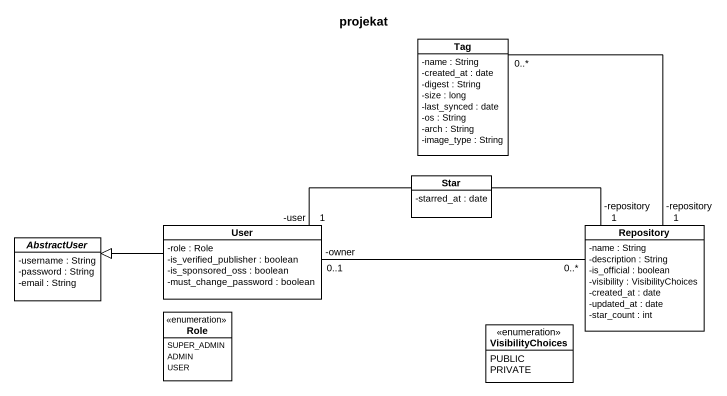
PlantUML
@startuml
title projekat
hide circle
hide empty members
skinparam classAttributeIconSize 0
class Tag {
  -name : String
  -created_at : date
  -digest : String
  -size : long
  -last_synced : date
  -os : String
  -arch : String
  -image_type : String
}
class Star {
  -starred_at : date
}
abstract class AbstractUser {
  -username : String
  -password : String
  -email : String
}
class User {
  -role : Role
  -is_verified_publisher : boolean
  -is_sponsored_oss : boolean
  -must_change_password : boolean
}
class Repository {
  -name : String
  -description : String
  -is_official : boolean
  -visibility : VisibilityChoices
  -created_at : date
  -updated_at : date
  -star_count : int
}
enum Role {
  SUPER_ADMIN
  ADMIN
  USER
}
enum VisibilityChoices {
  PUBLIC
  PRIVATE
}
Star -right- "1\n-repository" Repository
User "1\n-user" -right- Star
User -left-|> AbstractUser
Repository "1\n-repository" -up- "0..*" Tag
Repository "0..*" -left- "0..1\n-owner" User
@enduml
